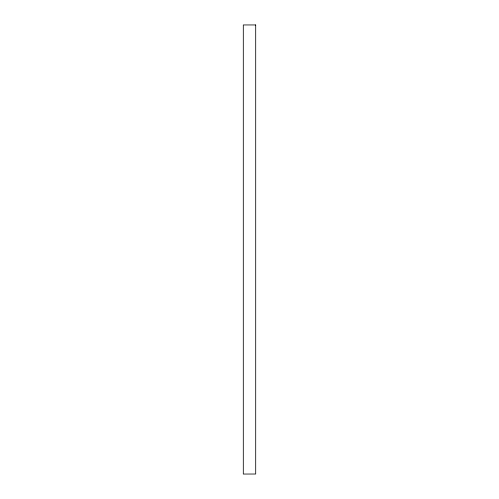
<?xml version="1.0" encoding="UTF-8"?>
<svg xmlns="http://www.w3.org/2000/svg" width="499" height="499" viewBox="0 0 499 499"><rect width="100%" height="100%" fill="white"/><g stroke="black" fill="none" stroke-linecap="round" stroke-linejoin="round"><path stroke-width="0.75" d="M255.7 24.95L243.3 24.95L243.3 474.05L255.7 474.019L255.7 24.95"/></g></svg>
